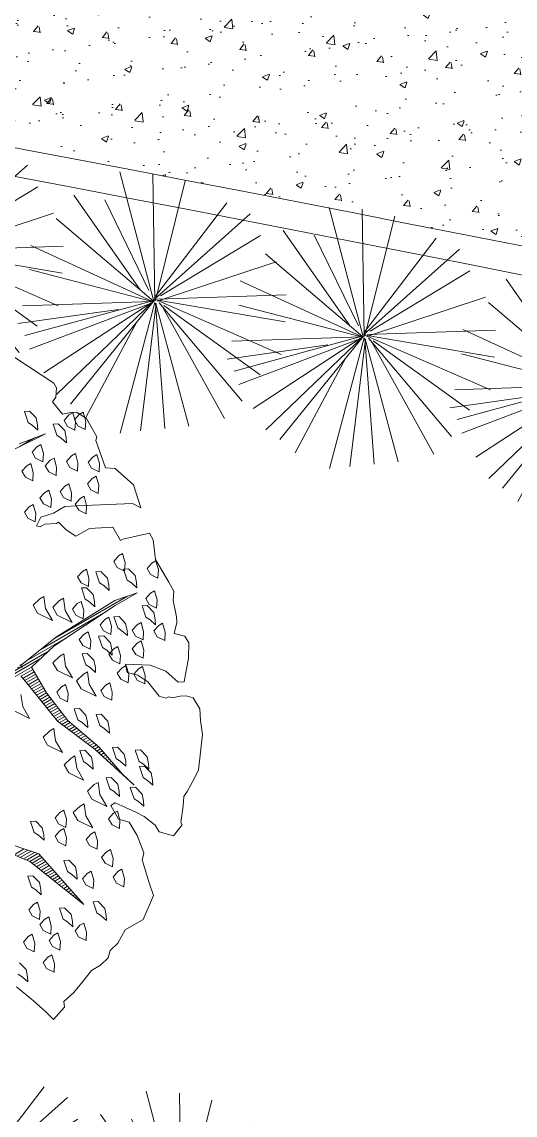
# Model space of a CAD drawing. Header units: metres. Extents: x 12093 to 20303, y 514 to 1412.
# Drawn here: x 19699.62 to 19702.24, y 699.76 to 705.56 of the extents above; entities that cross this region are included whole.
import ezdxf

# ---------------------------------------------------------------- set-up
doc = ezdxf.new("R2010")
doc.units = ezdxf.units.M
doc.layers.get('0').update_dxf_attribs({"lineweight": 13})
for name, color, linetype, lineweight in [('AMBI-GRASS', 104, 'Continuous', 20), ('ARBOLES', 52, 'Continuous', 13), ('grass', 64, 'Continuous', 13), ('MANZANAS-ORIGINALES', 147, 'Continuous', 9)]:
    doc.layers.add(name, color=color, linetype=linetype, lineweight=lineweight)
pattern_1 = [(50, (19136.99335, 73.14804), (0.36436934, -0.03187817), [0.0381, -0.4191]), (355, (19136.99335, 73.14804), (-0.07048565, 0.38211329), [0.03048, -0.33528]), (100.451, (19137.0237, 73.1454), (0.293885, 0.35023338), [0.03238, -0.35618]), (46.1842, (19136.99335, 73.24964), (0.54215808, -0.08408466), [0.05715, -0.62865]), (96.6356, (19137.03853, 73.24264), (0.47480847, 0.4948511), [0.04857, -0.53427]), (351.184, (19136.99335, 73.24964), (0.4748092, 0.49485024), [0.04572, -0.50292]), (21, (19137.04415, 73.22424), (0.30322976, -0.20453104), [0.0381, -0.4191]), (326, (19137.04415, 73.22424), (0.12360406, 0.36837593), [0.03048, -0.33528]), (71.4514, (19137.06942, 73.2072), (0.42683298, 0.16384572), [0.03238, -0.35618]), (37.5, (19136.99335, 73.14804), (0.006177207, 0.169110078), [0, -0.331216, 0, -0.34036, 0, -0.33655]), (7.5, (19136.99335, 73.14804), (0.133639325, 0.20036115), [0, -0.194056, 0, -0.323596, 0, -0.12827]), (327.5, (19136.88007, 73.14804), (0.27118119, -0.011457488), [0, -0.127, 0, -0.39624, 0, -0.52578]), (317.5, (19136.82927, 73.14804), (0.29625836, 0.05085298), [0, -0.1651, 0, -0.263144, 0, -0.37338])]

# ---------------------------------------------------------------- blocks, each defined once
blk = doc.blocks.new('ghgfghgh')
at = {"layer": 'ARBOLES', "lineweight": 20}
for p, q in [((20002.4707, 664.8002), (20002.3672, 664.7493)), ((20002.3833, 664.7674), (20002.4707, 664.8002)), ((20002.3848, 664.7579), (20002.4344, 664.7866)), ((20002.7037, 664.2432), (20002.7778, 664.2683)), ((20002.7778, 664.2683), (20002.7047, 664.2261)), ((20002.7047, 664.2261), (20002.4996, 664.0899)), ((20002.5027, 664.1171), (20002.7456, 664.2574)), ((20002.5081, 664.1214), (20002.7037, 664.2432)), ((20002.4551, 664.0792), (20002.6732, 664.2051)), ((20002.3866, 664.0247), (20002.5081, 664.1214)), ((20002.4075, 664.0413), (20002.5526, 664.1251)), ((20002.4996, 664.0899), (20002.4247, 664.0201)), ((20002.3251, 663.9833), (20002.4832, 664.0746)), ((20002.3474, 663.9858), (20002.4538, 664.0472)), ((20002.3698, 663.9883), (20002.4247, 664.02)), ((20002.3896, 663.9893), (20002.4293, 664.0122)), ((20002.4247, 664.0201), (20002.4746, 663.9336)), ((20002.4183, 663.9543), (20002.3886, 663.9904)), ((20002.3954, 663.9822), (20002.4338, 664.0044)), ((20002.4012, 663.9751), (20002.4383, 663.9965)), ((20002.407, 663.9681), (20002.4428, 663.9887)), ((20002.4128, 663.961), (20002.4473, 663.9809)), ((20002.4187, 663.9539), (20002.4518, 663.9731)), ((20002.5112, 663.8395), (20002.4183, 663.9543)), ((20002.4244, 663.9468), (20002.4563, 663.9653)), ((20002.4302, 663.9397), (20002.4609, 663.9575)), ((20002.4359, 663.9326), (20002.4654, 663.9496)), ((20002.4416, 663.9255), (20002.4699, 663.9418)), ((20002.4474, 663.9184), (20002.4744, 663.934)), ((20002.4746, 663.9336), (20002.5455, 663.8416)), ((20002.4531, 663.9113), (20002.4799, 663.9267)), ((20002.4589, 663.9042), (20002.4855, 663.9195)), ((20002.4646, 663.8971), (20002.491, 663.9123)), ((20002.4704, 663.89), (20002.4966, 663.9051)), ((20002.4761, 663.8829), (20002.5021, 663.8979)), ((20002.4819, 663.8758), (20002.5077, 663.8907)), ((20002.4876, 663.8687), (20002.5132, 663.8834)), ((20002.4934, 663.8616), (20002.5188, 663.8762)), ((20002.4991, 663.8545), (20002.5244, 663.869)), ((20002.5049, 663.8473), (20002.5299, 663.8618)), ((20002.5106, 663.8402), (20002.5355, 663.8546)), ((20002.6373, 663.7439), (20002.5112, 663.8395)), ((20002.5182, 663.8342), (20002.541, 663.8474)), ((20002.526, 663.8283), (20002.5469, 663.8403)), ((20002.5338, 663.8224), (20002.5542, 663.8341)), ((20002.5416, 663.8164), (20002.5615, 663.8279)), ((20002.5455, 663.8416), (20002.6506, 663.7516)), ((20002.5495, 663.8105), (20002.5687, 663.8217)), ((20002.5573, 663.8046), (20002.576, 663.8154)), ((20002.5651, 663.7987), (20002.5833, 663.8092)), ((20002.5729, 663.7928), (20002.5906, 663.803)), ((20002.5807, 663.7869), (20002.5978, 663.7968)), ((20002.5885, 663.7809), (20002.6051, 663.7905)), ((20002.5963, 663.775), (20002.6124, 663.7843)), ((20002.6041, 663.7691), (20002.6197, 663.7781)), ((20002.6119, 663.7632), (20002.6269, 663.7719)), ((20002.6197, 663.7573), (20002.6342, 663.7656)), ((20002.6275, 663.7513), (20002.6415, 663.7594)), ((20002.6353, 663.7454), (20002.6488, 663.7532)), ((20002.6506, 663.7516), (20002.7282, 663.6634)), ((20002.7683, 663.6245), (20002.6373, 663.7439)), ((20002.6425, 663.7392), (20002.6551, 663.7465)), ((20002.6495, 663.7328), (20002.6612, 663.7395)), ((20002.6565, 663.7264), (20002.6673, 663.7326)), ((20002.6635, 663.72), (20002.6734, 663.7257)), ((20002.6705, 663.7136), (20002.6795, 663.7188)), ((20002.6775, 663.7073), (20002.6855, 663.7119)), ((20002.6845, 663.7009), (20002.6916, 663.705)), ((20002.6915, 663.6945), (20002.6977, 663.698)), ((20002.6985, 663.6881), (20002.7038, 663.6911)), ((20002.7055, 663.6817), (20002.7098, 663.6842)), ((20002.7126, 663.6753), (20002.7159, 663.6773)), ((20002.7266, 663.6626), (20002.7281, 663.6635)), ((20002.7282, 663.6634), (20002.7683, 663.6245)), ((20002.7336, 663.6562), (20002.7348, 663.6569)), ((20002.419, 663.3696), (20002.2673, 663.4328)), ((20002.2834, 663.4509), (20002.4484, 663.3955)), ((20002.3658, 663.3918), (20002.4003, 663.4117)), ((20002.3763, 663.3874), (20002.4117, 663.4078)), ((20002.3868, 663.383), (20002.4231, 663.404)), ((20002.3973, 663.3787), (20002.4345, 663.4001)), ((20002.4078, 663.3743), (20002.4459, 663.3963)), ((20002.4183, 663.3699), (20002.4532, 663.3901)), ((20002.4484, 663.3955), (20002.5997, 663.2257)), ((20002.5997, 663.2257), (20002.419, 663.3696)), ((20002.4261, 663.364), (20002.4594, 663.3832)), ((20002.4337, 663.358), (20002.4655, 663.3763)), ((20002.4413, 663.3519), (20002.4716, 663.3694)), ((20002.4488, 663.3459), (20002.4777, 663.3626)), ((20002.4564, 663.3398), (20002.4839, 663.3557)), ((20002.464, 663.3338), (20002.49, 663.3488)), ((20002.4716, 663.3277), (20002.4961, 663.3419)), ((20002.4792, 663.3217), (20002.5023, 663.335)), ((20002.4868, 663.3156), (20002.5084, 663.3281)), ((20002.4944, 663.3096), (20002.5145, 663.3212)), ((20002.5019, 663.3036), (20002.5207, 663.3144)), ((20002.5095, 663.2975), (20002.5268, 663.3075)), ((20002.5171, 663.2915), (20002.5329, 663.3006)), ((20002.5247, 663.2854), (20002.5391, 663.2937)), ((20002.5323, 663.2794), (20002.5452, 663.2868)), ((20002.5399, 663.2733), (20002.5513, 663.2799)), ((20002.5475, 663.2673), (20002.5575, 663.2731)), ((20002.555, 663.2612), (20002.5636, 663.2662)), ((20002.5626, 663.2552), (20002.5697, 663.2593)), ((20002.5702, 663.2491), (20002.5759, 663.2524)), ((20002.5778, 663.2431), (20002.582, 663.2455)), ((20002.5854, 663.2371), (20002.5881, 663.2386)), ((20002.593, 663.231), (20002.5943, 663.2317))]:
    blk.add_line(p, q, dxfattribs=at)
at = {"layer": 'grass'}
for p, q in [((20002.3685, 665.0559), (20002.4989, 664.9698)), ((20002.4989, 664.9698), (20002.5076, 664.9546)), ((20002.5056, 664.9232), (20002.4949, 664.9069)), ((20002.5076, 664.9546), (20002.5056, 664.9232)), ((20002.4949, 664.9069), (20002.5286, 664.8659)), ((20002.4009, 664.8751), (20002.418, 664.8762)), ((20002.4134, 664.8381), (20002.4009, 664.8751)), ((20002.418, 664.8762), (20002.44, 664.8534)), ((20002.44, 664.8534), (20002.4449, 664.8296)), ((20002.5286, 664.8659), (20002.5557, 664.8714)), ((20002.5495, 664.8634), (20002.5334, 664.8453)), ((20002.5628, 664.8711), (20002.5495, 664.8634)), ((20002.5557, 664.8714), (20002.5752, 664.8726)), ((20002.5715, 664.8407), (20002.5628, 664.8711)), ((20002.5838, 664.8655), (20002.5677, 664.8473)), ((20002.5677, 664.8473), (20002.5792, 664.8274)), ((20002.5752, 664.8726), (20002.6078, 664.8511)), ((20002.5971, 664.8732), (20002.5838, 664.8655)), ((20002.6058, 664.8427), (20002.5971, 664.8732)), ((20002.6078, 664.8511), (20002.6427, 664.7905)), ((20002.4278, 664.8286), (20002.4134, 664.8381)), ((20002.4459, 664.8125), (20002.4278, 664.8286)), ((20002.4449, 664.8296), (20002.4459, 664.8125)), ((20002.4963, 664.8327), (20002.5134, 664.8337)), ((20002.5089, 664.7956), (20002.4963, 664.8327)), ((20002.5134, 664.8337), (20002.5354, 664.811)), ((20002.5334, 664.8453), (20002.5449, 664.8253)), ((20002.5354, 664.811), (20002.5403, 664.7872)), ((20002.5449, 664.8253), (20002.5697, 664.813)), ((20002.5697, 664.813), (20002.5715, 664.8407)), ((20002.5792, 664.8274), (20002.604, 664.8151)), ((20002.604, 664.8151), (20002.6058, 664.8427)), ((20002.5232, 664.7862), (20002.5089, 664.7956)), ((20002.5413, 664.7701), (20002.5232, 664.7862)), ((20002.5403, 664.7872), (20002.5413, 664.7701)), ((20002.6427, 664.7905), (20002.6395, 664.7786)), ((20002.6395, 664.7786), (20002.6724, 664.6867)), ((20002.4424, 664.7572), (20002.4263, 664.7391)), ((20002.4263, 664.7391), (20002.4378, 664.7191)), ((20002.4557, 664.7649), (20002.4424, 664.7572)), ((20002.4644, 664.7345), (20002.4557, 664.7649)), ((20002.4217, 664.701), (20002.4084, 664.6933)), ((20002.4304, 664.6705), (20002.4217, 664.701)), ((20002.4378, 664.7191), (20002.4626, 664.7069)), ((20002.4626, 664.7069), (20002.4644, 664.7345)), ((20002.4864, 664.7117), (20002.4703, 664.6936)), ((20002.4997, 664.7194), (20002.4864, 664.7117)), ((20002.5084, 664.689), (20002.4997, 664.7194)), ((20002.5577, 664.7263), (20002.5416, 664.7082)), ((20002.5416, 664.7082), (20002.5531, 664.6882)), ((20002.571, 664.734), (20002.5577, 664.7263)), ((20002.5797, 664.7036), (20002.571, 664.734)), ((20002.578, 664.6759), (20002.5797, 664.7036)), ((20002.6301, 664.7238), (20002.614, 664.7056)), ((20002.614, 664.7056), (20002.6255, 664.6857)), ((20002.6434, 664.7315), (20002.6301, 664.7238)), ((20002.6521, 664.701), (20002.6434, 664.7315)), ((20002.6503, 664.6734), (20002.6521, 664.701)), ((20002.4084, 664.6933), (20002.3923, 664.6751)), ((20002.3923, 664.6751), (20002.4038, 664.6552)), ((20002.4286, 664.6429), (20002.4304, 664.6705)), ((20002.4703, 664.6936), (20002.4818, 664.6736)), ((20002.4818, 664.6736), (20002.5066, 664.6613)), ((20002.5066, 664.6613), (20002.5084, 664.689)), ((20002.5531, 664.6882), (20002.578, 664.6759)), ((20002.6255, 664.6857), (20002.6503, 664.6734)), ((20002.6724, 664.6867), (20002.7039, 664.6846)), ((20002.7039, 664.6846), (20002.7659, 664.6296)), ((20002.7039, 664.6846), (20002.7039, 664.6846)), ((20002.4038, 664.6552), (20002.4286, 664.6429)), ((20002.5496, 664.633), (20002.5363, 664.6253)), ((20002.5583, 664.6025), (20002.5496, 664.633)), ((20002.6276, 664.6514), (20002.6115, 664.6332)), ((20002.6115, 664.6332), (20002.623, 664.6133)), ((20002.6409, 664.6591), (20002.6276, 664.6514)), ((20002.6496, 664.6286), (20002.6409, 664.6591)), ((20002.6478, 664.601), (20002.6496, 664.6286)), ((20002.7659, 664.6296), (20002.7901, 664.5528)), ((20002.4688, 664.604), (20002.4527, 664.5859)), ((20002.4821, 664.6117), (20002.4688, 664.604)), ((20002.4908, 664.5813), (20002.4821, 664.6117)), ((20002.5363, 664.6253), (20002.5202, 664.6071)), ((20002.5202, 664.6071), (20002.5317, 664.5872)), ((20002.5565, 664.5749), (20002.5583, 664.6025)), ((20002.6002, 664.5913), (20002.5869, 664.5836)), ((20002.6089, 664.5608), (20002.6002, 664.5913)), ((20002.623, 664.6133), (20002.6478, 664.601)), ((20002.4166, 664.5562), (20002.4005, 664.538)), ((20002.4299, 664.5639), (20002.4166, 664.5562)), ((20002.4386, 664.5334), (20002.4299, 664.5639)), ((20002.4527, 664.5859), (20002.4642, 664.5659)), ((20002.4642, 664.5659), (20002.489, 664.5536)), ((20002.489, 664.5536), (20002.4908, 664.5813)), ((20002.5354, 664.5571), (20002.4976, 664.5353)), ((20002.5317, 664.5872), (20002.5565, 664.5749)), ((20002.5744, 664.5595), (20002.5354, 664.5571)), ((20002.5869, 664.5836), (20002.5708, 664.5654)), ((20002.5708, 664.5654), (20002.5823, 664.5455)), ((20002.7618, 664.5668), (20002.5744, 664.5595)), ((20002.5744, 664.5595), (20002.5744, 664.5595)), ((20002.6072, 664.5332), (20002.6089, 664.5608)), ((20002.7901, 664.5528), (20002.7618, 664.5668)), ((20002.4005, 664.538), (20002.412, 664.5181)), ((20002.412, 664.5181), (20002.4368, 664.5058)), ((20002.4368, 664.5058), (20002.4386, 664.5334)), ((20002.4554, 664.521), (20002.4414, 664.4928)), ((20002.4976, 664.5353), (20002.4554, 664.521)), ((20002.5823, 664.5455), (20002.6072, 664.5332)), ((20002.4414, 664.4928), (20002.4534, 664.4896)), ((20002.4534, 664.4896), (20002.4685, 664.4983)), ((20002.4685, 664.4983), (20002.5075, 664.5006)), ((20002.5075, 664.5006), (20002.5151, 664.505)), ((20002.5151, 664.505), (20002.5401, 664.4791)), ((20002.5727, 664.4576), (20002.6181, 664.4838)), ((20002.6181, 664.4838), (20002.6766, 664.4873)), ((20002.6766, 664.4873), (20002.6961, 664.4885)), ((20002.6961, 664.4885), (20002.7223, 664.4431)), ((20002.5401, 664.4791), (20002.5727, 664.4576)), ((20002.7223, 664.4431), (20002.7298, 664.4475)), ((20002.7298, 664.4475), (20002.8186, 664.4684)), ((20002.8186, 664.4684), (20002.8317, 664.4457)), ((20002.8317, 664.4457), (20002.8396, 664.3797)), ((20002.7154, 664.3918), (20002.6993, 664.3736)), ((20002.6993, 664.3736), (20002.7108, 664.3537)), ((20002.7287, 664.3995), (20002.7154, 664.3918)), ((20002.7374, 664.3691), (20002.7287, 664.3995)), ((20002.8402, 664.3752), (20002.8269, 664.3675)), ((20002.8396, 664.3797), (20002.8614, 664.3419)), ((20002.8489, 664.3448), (20002.8402, 664.3752)), ((20002.5947, 664.3399), (20002.5786, 664.3217)), ((20002.608, 664.3475), (20002.5947, 664.3399)), ((20002.6167, 664.3171), (20002.608, 664.3475)), ((20002.6394, 664.3391), (20002.6566, 664.3401)), ((20002.652, 664.302), (20002.6394, 664.3391)), ((20002.6566, 664.3401), (20002.6786, 664.3174)), ((20002.7108, 664.3537), (20002.7356, 664.3414)), ((20002.7318, 664.3481), (20002.7489, 664.3491)), ((20002.7443, 664.311), (20002.7318, 664.3481)), ((20002.7356, 664.3414), (20002.7374, 664.3691)), ((20002.7489, 664.3491), (20002.7709, 664.3263)), ((20002.8269, 664.3675), (20002.8108, 664.3494)), ((20002.8108, 664.3494), (20002.8223, 664.3294)), ((20002.8471, 664.3172), (20002.8489, 664.3448)), ((20002.8614, 664.3419), (20002.8833, 664.304)), ((20002.5786, 664.3217), (20002.5901, 664.3017)), ((20002.5901, 664.3017), (20002.6149, 664.2895)), ((20002.6149, 664.2895), (20002.6167, 664.3171)), ((20002.6663, 664.2926), (20002.652, 664.302)), ((20002.6786, 664.3174), (20002.6835, 664.2936)), ((20002.7587, 664.3015), (20002.7443, 664.311)), ((20002.7768, 664.2854), (20002.7587, 664.3015)), ((20002.7709, 664.3263), (20002.7758, 664.3026)), ((20002.7758, 664.3026), (20002.7768, 664.2854)), ((20002.8223, 664.3294), (20002.8471, 664.3172)), ((20002.8833, 664.304), (20002.9007, 664.2738)), ((20002.5911, 664.2846), (20002.6083, 664.2856)), ((20002.6037, 664.2475), (20002.5911, 664.2846)), ((20002.6083, 664.2856), (20002.6303, 664.2629)), ((20002.6303, 664.2629), (20002.6351, 664.2391)), ((20002.6845, 664.2764), (20002.6663, 664.2926)), ((20002.6835, 664.2936), (20002.6845, 664.2764)), ((20002.8226, 664.2675), (20002.8065, 664.2494)), ((20002.8359, 664.2752), (20002.8226, 664.2675)), ((20002.8446, 664.2448), (20002.8359, 664.2752)), ((20002.9007, 664.2738), (20002.8987, 664.2424)), ((20002.4523, 664.2487), (20002.4295, 664.2267)), ((20002.4295, 664.2267), (20002.4448, 664.2001)), ((20002.4655, 664.2564), (20002.4523, 664.2487)), ((20002.4714, 664.2155), (20002.4655, 664.2564)), ((20002.518, 664.2424), (20002.4952, 664.2204)), ((20002.5313, 664.2501), (20002.518, 664.2424)), ((20002.5372, 664.2091), (20002.5313, 664.2501)), ((20002.5771, 664.2322), (20002.561, 664.214)), ((20002.5904, 664.2398), (20002.5771, 664.2322)), ((20002.5991, 664.2094), (20002.5904, 664.2398)), ((20002.618, 664.2381), (20002.6037, 664.2475)), ((20002.6362, 664.2219), (20002.618, 664.2381)), ((20002.6351, 664.2391), (20002.6362, 664.2219)), ((20002.7942, 664.2246), (20002.8114, 664.2256)), ((20002.8065, 664.2494), (20002.818, 664.2294)), ((20002.8114, 664.2256), (20002.8334, 664.2028)), ((20002.818, 664.2294), (20002.8428, 664.2172)), ((20002.8428, 664.2172), (20002.8446, 664.2448)), ((20002.8987, 664.2424), (20002.9098, 664.1882)), ((20002.4448, 664.2001), (20002.4945, 664.1756)), ((20002.4945, 664.1756), (20002.4714, 664.2155)), ((20002.4952, 664.2204), (20002.5106, 664.1938)), ((20002.5106, 664.1938), (20002.5602, 664.1692)), ((20002.5602, 664.1692), (20002.5372, 664.2091)), ((20002.561, 664.214), (20002.5725, 664.194)), ((20002.5725, 664.194), (20002.5973, 664.1818)), ((20002.5973, 664.1818), (20002.5991, 664.2094)), ((20002.7001, 664.188), (20002.7173, 664.189)), ((20002.7173, 664.189), (20002.7393, 664.1662)), ((20002.8068, 664.1875), (20002.7942, 664.2246)), ((20002.8334, 664.2028), (20002.8382, 664.179)), ((20002.6697, 664.1792), (20002.6536, 664.1611)), ((20002.6536, 664.1611), (20002.6651, 664.1411)), ((20002.683, 664.1869), (20002.6697, 664.1792)), ((20002.6917, 664.1565), (20002.683, 664.1869)), ((20002.6899, 664.1289), (20002.6917, 664.1565)), ((20002.7127, 664.1509), (20002.7001, 664.188)), ((20002.7393, 664.1662), (20002.7441, 664.1424)), ((20002.7774, 664.1616), (20002.7613, 664.1435)), ((20002.7907, 664.1693), (20002.7774, 664.1616)), ((20002.7994, 664.1389), (20002.7907, 664.1693)), ((20002.8211, 664.178), (20002.8068, 664.1875)), ((20002.8393, 664.1619), (20002.8211, 664.178)), ((20002.8498, 664.1591), (20002.8336, 664.1409)), ((20002.8382, 664.179), (20002.8393, 664.1619)), ((20002.8631, 664.1668), (20002.8498, 664.1591)), ((20002.8718, 664.1363), (20002.8631, 664.1668)), ((20002.9109, 664.1687), (20002.9014, 664.1329)), ((20002.9098, 664.1882), (20002.9109, 664.1687)), ((20002.6004, 664.1304), (20002.5843, 664.1122)), ((20002.6137, 664.138), (20002.6004, 664.1304)), ((20002.6224, 664.1076), (20002.6137, 664.138)), ((20002.649, 664.123), (20002.6661, 664.124)), ((20002.6615, 664.0859), (20002.649, 664.123)), ((20002.6651, 664.1411), (20002.6899, 664.1289)), ((20002.6661, 664.124), (20002.6881, 664.1012)), ((20002.727, 664.1414), (20002.7127, 664.1509)), ((20002.7452, 664.1253), (20002.727, 664.1414)), ((20002.7441, 664.1424), (20002.7452, 664.1253)), ((20002.7613, 664.1435), (20002.7728, 664.1235)), ((20002.7728, 664.1235), (20002.7976, 664.1112)), ((20002.7976, 664.1112), (20002.7994, 664.1389)), ((20002.8336, 664.1409), (20002.8452, 664.121)), ((20002.8452, 664.121), (20002.87, 664.1087)), ((20002.87, 664.1087), (20002.8718, 664.1363)), ((20002.9014, 664.1329), (20002.9372, 664.1233)), ((20002.9372, 664.1233), (20002.9503, 664.1006)), ((20002.5843, 664.1122), (20002.5958, 664.0923)), ((20002.5958, 664.0923), (20002.6206, 664.08)), ((20002.6206, 664.08), (20002.6224, 664.1076)), ((20002.6759, 664.0764), (20002.6615, 664.0859)), ((20002.6996, 664.0813), (20002.6835, 664.0631)), ((20002.6881, 664.1012), (20002.693, 664.0775)), ((20002.7129, 664.089), (20002.6996, 664.0813)), ((20002.7216, 664.0585), (20002.7129, 664.089)), ((20002.7776, 664.0997), (20002.7615, 664.0816)), ((20002.7615, 664.0816), (20002.7731, 664.0616)), ((20002.7909, 664.1074), (20002.7776, 664.0997)), ((20002.7997, 664.077), (20002.7909, 664.1074)), ((20002.9503, 664.1006), (20002.9494, 664.0497)), ((20002.5188, 664.0567), (20002.4961, 664.0347)), ((20002.5321, 664.0644), (20002.5188, 664.0567)), ((20002.538, 664.0234), (20002.5321, 664.0644)), ((20002.594, 664.0646), (20002.6111, 664.0657)), ((20002.6066, 664.0275), (20002.594, 664.0646)), ((20002.6111, 664.0657), (20002.6332, 664.0429)), ((20002.6332, 664.0429), (20002.638, 664.0191)), ((20002.694, 664.0603), (20002.6759, 664.0764)), ((20002.6835, 664.0631), (20002.6951, 664.0432)), ((20002.693, 664.0775), (20002.694, 664.0603)), ((20002.6951, 664.0432), (20002.7199, 664.0309)), ((20002.7199, 664.0309), (20002.7216, 664.0585)), ((20002.7731, 664.0616), (20002.7979, 664.0493)), ((20002.7979, 664.0493), (20002.7997, 664.077)), ((20002.9494, 664.0497), (20002.9346, 663.9706)), ((20002.3933, 664.0189), (20002.3766, 664.02)), ((20002.3855, 664.0278), (20002.3933, 664.0189)), ((20002.4961, 664.0347), (20002.5114, 664.0081)), ((20002.5114, 664.0081), (20002.561, 663.9835)), ((20002.561, 663.9835), (20002.538, 664.0234)), ((20002.6209, 664.0181), (20002.6066, 664.0275)), ((20002.639, 664.002), (20002.6209, 664.0181)), ((20002.638, 664.0191), (20002.639, 664.002)), ((20002.7275, 664.0176), (20002.7114, 663.9994)), ((20002.7408, 664.0253), (20002.7275, 664.0176)), ((20002.7393, 664.0293), (20002.7448, 664.0022)), ((20002.8217, 664.0264), (20002.7393, 664.0293)), ((20002.7495, 663.9949), (20002.7408, 664.0253)), ((20002.7828, 664.014), (20002.7667, 663.9959)), ((20002.7961, 664.0217), (20002.7828, 664.014)), ((20002.8048, 663.9913), (20002.7961, 664.0217)), ((20002.8737, 664.006), (20002.8217, 664.0264)), ((20002.9151, 663.9694), (20002.8737, 664.006)), ((20002.5981, 663.9961), (20002.5754, 663.9741)), ((20002.5754, 663.9741), (20002.5907, 663.9475)), ((20002.6114, 664.0038), (20002.5981, 663.9961)), ((20002.6173, 663.9628), (20002.6114, 664.0038)), ((20002.7114, 663.9994), (20002.723, 663.9795)), ((20002.723, 663.9795), (20002.7478, 663.9672)), ((20002.7448, 664.0022), (20002.7806, 663.9926)), ((20002.7478, 663.9672), (20002.7495, 663.9949)), ((20002.7667, 663.9959), (20002.7782, 663.9759)), ((20002.7782, 663.9759), (20002.803, 663.9637)), ((20002.7806, 663.9926), (20002.8132, 663.9711)), ((20002.803, 663.9637), (20002.8048, 663.9913)), ((20002.8132, 663.9711), (20002.8514, 663.9225)), ((20002.9346, 663.9706), (20002.9151, 663.9694)), ((20002.525, 663.9539), (20002.5089, 663.9357)), ((20002.5089, 663.9357), (20002.5204, 663.9157)), ((20002.5383, 663.9615), (20002.525, 663.9539)), ((20002.547, 663.9311), (20002.5383, 663.9615)), ((20002.5907, 663.9475), (20002.6404, 663.9229)), ((20002.6404, 663.9229), (20002.6173, 663.9628)), ((20002.6726, 663.9593), (20002.6565, 663.9411)), ((20002.6565, 663.9411), (20002.668, 663.9212)), ((20002.6859, 663.967), (20002.6726, 663.9593)), ((20002.6946, 663.9365), (20002.6859, 663.967)), ((20002.6928, 663.9089), (20002.6946, 663.9365)), ((20002.3948, 663.8876), (20002.3889, 663.9285)), ((20002.5204, 663.9157), (20002.5452, 663.9035)), ((20002.5452, 663.9035), (20002.547, 663.9311)), ((20002.668, 663.9212), (20002.6928, 663.9089)), ((20002.8514, 663.9225), (20002.8752, 663.9161)), ((20002.8752, 663.9161), (20002.8828, 663.9205)), ((20002.8828, 663.9205), (20002.8947, 663.9173)), ((20002.8947, 663.9173), (20002.9218, 663.9228)), ((20002.9218, 663.9228), (20002.9413, 663.924)), ((20002.9413, 663.924), (20002.9652, 663.9176)), ((20002.9652, 663.9176), (20002.987, 663.8798)), ((20002.3682, 663.8722), (20002.4179, 663.8477)), ((20002.4179, 663.8477), (20002.3948, 663.8876)), ((20002.5672, 663.8807), (20002.5844, 663.8817)), ((20002.5798, 663.8436), (20002.5672, 663.8807)), ((20002.5844, 663.8817), (20002.6064, 663.859)), ((20002.6406, 663.861), (20002.6578, 663.8621)), ((20002.6532, 663.824), (20002.6406, 663.861)), ((20002.6578, 663.8621), (20002.6798, 663.8393)), ((20002.987, 663.8798), (20002.9893, 663.8408)), ((20002.5941, 663.8342), (20002.5798, 663.8436)), ((20002.6123, 663.8181), (20002.5941, 663.8342)), ((20002.6064, 663.859), (20002.6112, 663.8352)), ((20002.6112, 663.8352), (20002.6123, 663.8181)), ((20002.6675, 663.8145), (20002.6532, 663.824)), ((20002.6798, 663.8393), (20002.6846, 663.8155)), ((20002.9893, 663.8408), (20002.996, 663.7942)), ((20002.4856, 663.807), (20002.4629, 663.785)), ((20002.4989, 663.8147), (20002.4856, 663.807)), ((20002.5048, 663.7738), (20002.4989, 663.8147)), ((20002.6857, 663.7984), (20002.6675, 663.8145)), ((20002.6846, 663.8155), (20002.6857, 663.7984)), ((20002.996, 663.7942), (20002.9836, 663.6761)), ((20002.4629, 663.785), (20002.4782, 663.7584)), ((20002.4782, 663.7584), (20002.5279, 663.7339)), ((20002.5279, 663.7339), (20002.5048, 663.7738)), ((20002.6954, 663.7508), (20002.7125, 663.7519)), ((20002.7079, 663.7137), (20002.6954, 663.7508)), ((20002.7125, 663.7519), (20002.7345, 663.7291)), ((20002.5565, 663.715), (20002.5338, 663.693)), ((20002.5698, 663.7226), (20002.5565, 663.715)), ((20002.5757, 663.6817), (20002.5698, 663.7226)), ((20002.5859, 663.7408), (20002.6031, 663.7418)), ((20002.5985, 663.7037), (20002.5859, 663.7408)), ((20002.6031, 663.7418), (20002.6251, 663.7191)), ((20002.6251, 663.7191), (20002.6299, 663.6953)), ((20002.7223, 663.7043), (20002.7079, 663.7137)), ((20002.7345, 663.7291), (20002.7394, 663.7053)), ((20002.7716, 663.7416), (20002.7888, 663.7427)), ((20002.7842, 663.7046), (20002.7716, 663.7416)), ((20002.7888, 663.7427), (20002.8108, 663.7199)), ((20002.8108, 663.7199), (20002.8156, 663.6961)), ((20002.5338, 663.693), (20002.5491, 663.6664)), ((20002.5988, 663.6418), (20002.5757, 663.6817)), ((20002.6128, 663.6943), (20002.5985, 663.7037)), ((20002.631, 663.6782), (20002.6128, 663.6943)), ((20002.6299, 663.6953), (20002.631, 663.6782)), ((20002.7404, 663.6882), (20002.7223, 663.7043)), ((20002.7394, 663.7053), (20002.7404, 663.6882)), ((20002.7985, 663.6951), (20002.7842, 663.7046)), ((20002.7852, 663.6874), (20002.8023, 663.6884)), ((20002.7977, 663.6503), (20002.7852, 663.6874)), ((20002.8167, 663.679), (20002.7985, 663.6951)), ((20002.8023, 663.6884), (20002.8243, 663.6657)), ((20002.8156, 663.6961), (20002.8167, 663.679)), ((20002.5491, 663.6664), (20002.5988, 663.6418)), ((20002.6739, 663.6498), (20002.6911, 663.6508)), ((20002.6865, 663.6127), (20002.6739, 663.6498)), ((20002.6911, 663.6508), (20002.7131, 663.6281)), ((20002.7196, 663.669), (20002.722, 663.6704)), ((20002.7406, 663.6498), (20002.7416, 663.6504)), ((20002.7476, 663.6434), (20002.7483, 663.6439)), ((20002.8121, 663.6409), (20002.7977, 663.6503)), ((20002.8302, 663.6248), (20002.8121, 663.6409)), ((20002.8243, 663.6657), (20002.8292, 663.6419)), ((20002.8292, 663.6419), (20002.8302, 663.6248)), ((20002.9696, 663.6478), (20002.9449, 663.6033)), ((20002.9836, 663.6761), (20002.9696, 663.6478)), ((20002.6341, 663.6267), (20002.6113, 663.6047)), ((20002.6113, 663.6047), (20002.6267, 663.5781)), ((20002.6474, 663.6344), (20002.6341, 663.6267)), ((20002.6533, 663.5935), (20002.6474, 663.6344)), ((20002.7008, 663.6032), (20002.6865, 663.6127)), ((20002.7131, 663.6281), (20002.718, 663.6043)), ((20002.718, 663.6043), (20002.719, 663.5871)), ((20002.7546, 663.637), (20002.7551, 663.6373)), ((20002.755, 663.6168), (20002.7722, 663.6178)), ((20002.7676, 663.5797), (20002.755, 663.6168)), ((20002.7616, 663.6307), (20002.7618, 663.6308)), ((20002.7722, 663.6178), (20002.7942, 663.5951)), ((20002.6267, 663.5781), (20002.6763, 663.5536)), ((20002.6763, 663.5536), (20002.6533, 663.5935)), ((20002.719, 663.5871), (20002.7008, 663.6032)), ((20002.7819, 663.5703), (20002.7676, 663.5797)), ((20002.8001, 663.5542), (20002.7819, 663.5703)), ((20002.7942, 663.5951), (20002.7991, 663.5713)), ((20002.7991, 663.5713), (20002.8001, 663.5542)), ((20002.9341, 663.587), (20002.9321, 663.5556)), ((20002.9449, 663.6033), (20002.9341, 663.587)), ((20002.5192, 663.5339), (20002.5031, 663.5157)), ((20002.5325, 663.5415), (20002.5192, 663.5339)), ((20002.5412, 663.5111), (20002.5325, 663.5415)), ((20002.5868, 663.5551), (20002.564, 663.5331)), ((20002.564, 663.5331), (20002.5794, 663.5065)), ((20002.6001, 663.5628), (20002.5868, 663.5551)), ((20002.606, 663.5219), (20002.6001, 663.5628)), ((20002.6983, 663.5309), (20002.6822, 663.5127)), ((20002.7045, 663.5654), (20002.6894, 663.5567)), ((20002.6894, 663.5567), (20002.7156, 663.5113)), ((20002.7116, 663.5385), (20002.6983, 663.5309)), ((20002.7729, 663.5343), (20002.7045, 663.5654)), ((20002.7203, 663.5081), (20002.7116, 663.5385)), ((20002.8012, 663.5203), (20002.7729, 663.5343)), ((20002.9321, 663.5556), (20002.9237, 663.5003)), ((20002.4213, 663.5039), (20002.4384, 663.5049)), ((20002.4338, 663.4668), (20002.4213, 663.5039)), ((20002.4384, 663.5049), (20002.4604, 663.4822)), ((20002.5031, 663.5157), (20002.5147, 663.4958)), ((20002.5147, 663.4958), (20002.5395, 663.4835)), ((20002.5395, 663.4835), (20002.5412, 663.5111)), ((20002.5794, 663.5065), (20002.629, 663.482)), ((20002.629, 663.482), (20002.606, 663.5219)), ((20002.6822, 663.5127), (20002.6937, 663.4927)), ((20002.7156, 663.5113), (20002.7514, 663.5017)), ((20002.7185, 663.4805), (20002.7203, 663.5081)), ((20002.7514, 663.5017), (20002.7776, 663.4563)), ((20002.8381, 663.4912), (20002.8012, 663.5203)), ((20002.9237, 663.5003), (20002.928, 663.4927)), ((20002.4482, 663.4574), (20002.4338, 663.4668)), ((20002.4663, 663.4413), (20002.4482, 663.4574)), ((20002.4604, 663.4822), (20002.4653, 663.4584)), ((20002.4653, 663.4584), (20002.4663, 663.4413)), ((20002.5195, 663.472), (20002.5034, 663.4538)), ((20002.5328, 663.4796), (20002.5195, 663.472)), ((20002.5415, 663.4492), (20002.5328, 663.4796)), ((20002.6234, 663.461), (20002.6073, 663.4428)), ((20002.6367, 663.4687), (20002.6234, 663.461)), ((20002.6454, 663.4382), (20002.6367, 663.4687)), ((20002.6937, 663.4927), (20002.7185, 663.4805)), ((20002.8512, 663.4685), (20002.8381, 663.4912)), ((20002.899, 663.4557), (20002.8512, 663.4685)), ((20002.928, 663.4927), (20002.899, 663.4557)), ((20002.5034, 663.4538), (20002.5149, 663.4339)), ((20002.5149, 663.4339), (20002.5397, 663.4216)), ((20002.5397, 663.4216), (20002.5415, 663.4492)), ((20002.6073, 663.4428), (20002.6188, 663.4229)), ((20002.6188, 663.4229), (20002.6436, 663.4106)), ((20002.6436, 663.4106), (20002.6454, 663.4382)), ((20002.7776, 663.4563), (20002.8006, 663.399)), ((20002.6751, 663.4022), (20002.6589, 663.384)), ((20002.6589, 663.384), (20002.6705, 663.3641)), ((20002.6884, 663.4099), (20002.6751, 663.4022)), ((20002.6971, 663.3794), (20002.6884, 663.4099)), ((20002.7974, 663.387), (20002.7942, 663.3751)), ((20002.8006, 663.399), (20002.7974, 663.387)), ((20002.5323, 663.373), (20002.5495, 663.374)), ((20002.5449, 663.3359), (20002.5323, 663.373)), ((20002.5495, 663.374), (20002.5715, 663.3513)), ((20002.5715, 663.3513), (20002.5763, 663.3275)), ((20002.6705, 663.3641), (20002.6953, 663.3518)), ((20002.6953, 663.3518), (20002.6971, 663.3794)), ((20002.7942, 663.3751), (20002.8184, 663.2983)), ((20002.4116, 663.321), (20002.4288, 663.3221)), ((20002.4242, 663.2839), (20002.4116, 663.321)), ((20002.4288, 663.3221), (20002.4508, 663.2993)), ((20002.5592, 663.3264), (20002.5449, 663.3359)), ((20002.5774, 663.3103), (20002.5592, 663.3264)), ((20002.5763, 663.3275), (20002.5774, 663.3103)), ((20002.6106, 663.3295), (20002.5945, 663.3114)), ((20002.5945, 663.3114), (20002.606, 663.2914)), ((20002.6239, 663.3372), (20002.6106, 663.3295)), ((20002.6326, 663.3068), (20002.6239, 663.3372)), ((20002.7134, 663.3357), (20002.6973, 663.3175)), ((20002.6973, 663.3175), (20002.7089, 663.2976)), ((20002.7267, 663.3434), (20002.7134, 663.3357)), ((20002.7354, 663.3129), (20002.7267, 663.3434)), ((20002.7337, 663.2853), (20002.7354, 663.3129)), ((20002.4385, 663.2745), (20002.4242, 663.2839)), ((20002.4567, 663.2584), (20002.4385, 663.2745)), ((20002.4508, 663.2993), (20002.4556, 663.2755)), ((20002.4556, 663.2755), (20002.4567, 663.2584)), ((20002.606, 663.2914), (20002.6308, 663.2791)), ((20002.6308, 663.2791), (20002.6326, 663.3068)), ((20002.7089, 663.2976), (20002.7337, 663.2853)), ((20002.8184, 663.2983), (20002.8327, 663.2561)), ((20002.8327, 663.2561), (20002.7984, 663.1758)), ((20002.4311, 663.2259), (20002.415, 663.2077)), ((20002.415, 663.2077), (20002.4265, 663.1878)), ((20002.4444, 663.2336), (20002.4311, 663.2259)), ((20002.4531, 663.2031), (20002.4444, 663.2336)), ((20002.4513, 663.1755), (20002.4531, 663.2031)), ((20002.5178, 663.2139), (20002.5349, 663.2149)), ((20002.5304, 663.1768), (20002.5178, 663.2139)), ((20002.5349, 663.2149), (20002.557, 663.1922)), ((20002.6301, 663.2344), (20002.6472, 663.2354)), ((20002.6426, 663.1973), (20002.6301, 663.2344)), ((20002.6472, 663.2354), (20002.6692, 663.2127)), ((20002.6692, 663.2127), (20002.6741, 663.1889)), ((20002.4265, 663.1878), (20002.4513, 663.1755)), ((20002.4685, 663.1765), (20002.4524, 663.1584)), ((20002.4818, 663.1842), (20002.4685, 663.1765)), ((20002.4905, 663.1538), (20002.4818, 663.1842)), ((20002.5447, 663.1673), (20002.5304, 663.1768)), ((20002.5629, 663.1512), (20002.5447, 663.1673)), ((20002.557, 663.1922), (20002.5618, 663.1684)), ((20002.5618, 663.1684), (20002.5629, 663.1512)), ((20002.657, 663.1878), (20002.6426, 663.1973)), ((20002.6751, 663.1717), (20002.657, 663.1878)), ((20002.6741, 663.1889), (20002.6751, 663.1717)), ((20002.7984, 663.1758), (20002.7378, 663.1408)), ((20002.4524, 663.1584), (20002.4639, 663.1384)), ((20002.4639, 663.1384), (20002.4887, 663.1261)), ((20002.4887, 663.1261), (20002.4905, 663.1538)), ((20002.5125, 663.131), (20002.4992, 663.1233)), ((20002.5212, 663.1006), (20002.5125, 663.131)), ((20002.5866, 663.1561), (20002.5705, 663.1379)), ((20002.5705, 663.1379), (20002.582, 663.118)), ((20002.5999, 663.1638), (20002.5866, 663.1561)), ((20002.6086, 663.1333), (20002.5999, 663.1638)), ((20002.6069, 663.1057), (20002.6086, 663.1333)), ((20002.7378, 663.1408), (20002.7131, 663.0963)), ((20002.4135, 663.1182), (20002.3974, 663.1)), ((20002.3974, 663.1), (20002.4089, 663.0801)), ((20002.4268, 663.1259), (20002.4135, 663.1182)), ((20002.4355, 663.0954), (20002.4268, 663.1259)), ((20002.4337, 663.0678), (20002.4355, 663.0954)), ((20002.4992, 663.1233), (20002.4831, 663.1052)), ((20002.4831, 663.1052), (20002.4946, 663.0852)), ((20002.5194, 663.073), (20002.5212, 663.1006)), ((20002.582, 663.118), (20002.6069, 663.1057)), ((20002.7131, 663.0963), (20002.6872, 663.0713)), ((20002.4089, 663.0801), (20002.4337, 663.0678)), ((20002.4928, 663.0576), (20002.4795, 663.0499)), ((20002.5015, 663.0272), (20002.4928, 663.0576)), ((20002.4946, 663.0852), (20002.5194, 663.073)), ((20002.6872, 663.0713), (20002.6808, 663.0474)), ((20002.3844, 663.0304), (20002.4064, 663.0077)), ((20002.4795, 663.0499), (20002.4634, 663.0318)), ((20002.4634, 663.0318), (20002.4749, 663.0118)), ((20002.4997, 662.9995), (20002.5015, 663.0272)), ((20002.6549, 663.0224), (20002.6247, 663.0049)), ((20002.6808, 663.0474), (20002.6549, 663.0224)), ((20002.3941, 662.9829), (20002.3798, 662.9923)), ((20002.4123, 662.9668), (20002.3941, 662.9829)), ((20002.4064, 663.0077), (20002.4112, 662.9839)), ((20002.4112, 662.9839), (20002.4123, 662.9668)), ((20002.4749, 663.0118), (20002.4997, 662.9995)), ((20002.6247, 663.0049), (20002.5956, 662.9679)), ((20002.4312, 662.9033), (20002.3736, 662.9507)), ((20002.5956, 662.9679), (20002.5665, 662.931)), ((20002.5665, 662.931), (20002.533, 662.9015)), ((20002.4519, 662.8849), (20002.4312, 662.9033)), ((20002.4725, 662.8666), (20002.4519, 662.8849)), ((20002.5342, 662.8821), (20002.5159, 662.8614)), ((20002.533, 662.9015), (20002.5342, 662.8821)), ((20002.4976, 662.8407), (20002.4725, 662.8666)), ((20002.5159, 662.8614), (20002.4976, 662.8407))]:
    blk.add_line(p, q, dxfattribs=at)
blk = doc.blocks.new('Arbust11')
for p, q in [((0.0378, 0.4871), (-0.0937, 0.9403)), ((0.0408, 0.4825), (0.0377, 0.9348)), ((0.0408, 0.5449), (0.1405, 0.941)), ((-0.1618, 0.888), (0.0377, 0.4856)), ((0.0439, 0.4856), (0.3088, 0.8724)), ((0.0377, 0.4856), (-0.274, 0.8225)), ((0.0595, 0.5199), (0.1997, 0.8474)), ((-0.0621, 0.5573), (-0.3332, 0.7944)), ((0.0439, 0.4794), (0.3805, 0.7788)), ((-0.3488, 0.7476), (0.0408, 0.4856)), ((0.0283, 0.4856), (-0.3738, 0.7039)), ((0.047, 0.4794), (0.4366, 0.6759)), ((0.0314, 0.4856), (-0.4049, 0.6104)), ((-0.433, 0.5262), (0.0439, 0.4825)), ((0.0533, 0.4887), (0.474, 0.5137)), ((0.0439, 0.4825), (-0.4267, 0.4669)), ((-0.0527, 0.4794), (-0.4267, 0.3952)), ((0.0408, 0.4762), (-0.3893, 0.2673)), ((0.0408, 0.47), (-0.3364, 0.2174)), ((0.0408, 0.4731), (-0.274, 0.1581)), ((0.0377, 0.4669), (-0.2117, 0.0988)), ((0.047, 0.4856), (0.499, 0.4263)), ((0.0501, 0.4794), (0.2901, 0.0832)), ((0.0501, 0.4731), (0.4304, 0.2454)), ((0.0533, 0.47), (0.1935, 0.0177)), ((0.0564, 0.4762), (0.3649, 0.1425)), ((0.072, 0.4762), (0.4647, 0.3484)), ((0.0501, 0.4544), (-0.1088, 0.0209)), ((0.0501, 0.4638), (-0.0215, 0.0146)), ((0.0533, 0.4451), (0.0907, 0.0271))]:
    blk.add_line(p, q)

msp = doc.modelspace()

# ---------------------------------------------------------------- hatches: boundary and pattern name
at = {"layer": 'grass'}
h = msp.add_hatch(dxfattribs=at)
h.set_pattern_fill('AR-CONC', color=256, scale=0.002, style=0)
h.set_pattern_definition(pattern_1)
h.paths.add_polyline_path([(19702.9132, 706.0666, 0.000646), (19702.1417, 706.221), (19702.091, 705.4106), (19703.7346, 705.0793), (19703.737, 705.2506, -0.12013)])
h.paths.add_polyline_path([(19703.7346, 705.0793), (19702.091, 705.4106), (19702.0291, 704.4207, -0.001418), (19703.7208, 704.0808)])
h.paths.add_polyline_path([(19702.091, 705.4106), (19701.2334, 705.5834), (19700.897, 705.6403), (19700.8568, 704.6504, -0.000981), (19702.0291, 704.4207)])
h.paths.add_polyline_path([(19702.1417, 706.221, 0.001014), (19700.9302, 706.4593), (19700.897, 705.6403), (19701.2334, 705.5834), (19702.091, 705.4106)])
h = msp.add_hatch(dxfattribs=at)
h.set_pattern_fill('AR-CONC', color=256, scale=0.002, style=0)
h.set_pattern_definition(pattern_1)
h.paths.add_polyline_path([(19700.897, 705.6403), (19699.1407, 705.9374), (19699.0729, 704.9908, -0.001492), (19700.8568, 704.6504)])

# ---------------------------------------------------------------- linework, layer by layer
at = {"layer": 'MANZANAS-ORIGINALES'}
for centre, radius, start, end in [((19642.9403, 405.9341), 304.279, 76.754672, 83.883439), ((19642.9585, 406.0744), 303.9876, 76.751542, 83.884028), ((19642.9407, 405.9377), 298.2754, 76.737765, 84.549861), ((19642.9403, 405.9341), 298.129, 76.737405, 84.549838)]:
    msp.add_arc(centre, radius, start, end, dxfattribs=at)

# ---------------------------------------------------------------- block references
at = {"layer": 'AMBI-GRASS', "ltscale": 0.05, "xscale": 1.499999999998325, "yscale": 1.499999999998325, "zscale": 1.499999999998325, "rotation": 49.16166176348414}
for p in [(19699.642, 703.8179), (19700.8244, 703.56), (19701.9354, 703.3719), (19703.1178, 703.114), (19699.8547, 698.8704), (19700.9657, 698.6824), (19702.1482, 698.4244)]:
    msp.add_blockref('Arbust11', p, dxfattribs=at)
at = {"layer": 'Defpoints', "lineweight": 20, "xscale": 1.586003757394792, "yscale": 1.586003757394792, "zscale": 1.586003757394792}
msp.add_blockref('ghgfghgh', (-12024.2508, -350.9996), dxfattribs=at)

doc.saveas('drawing.dxf')
